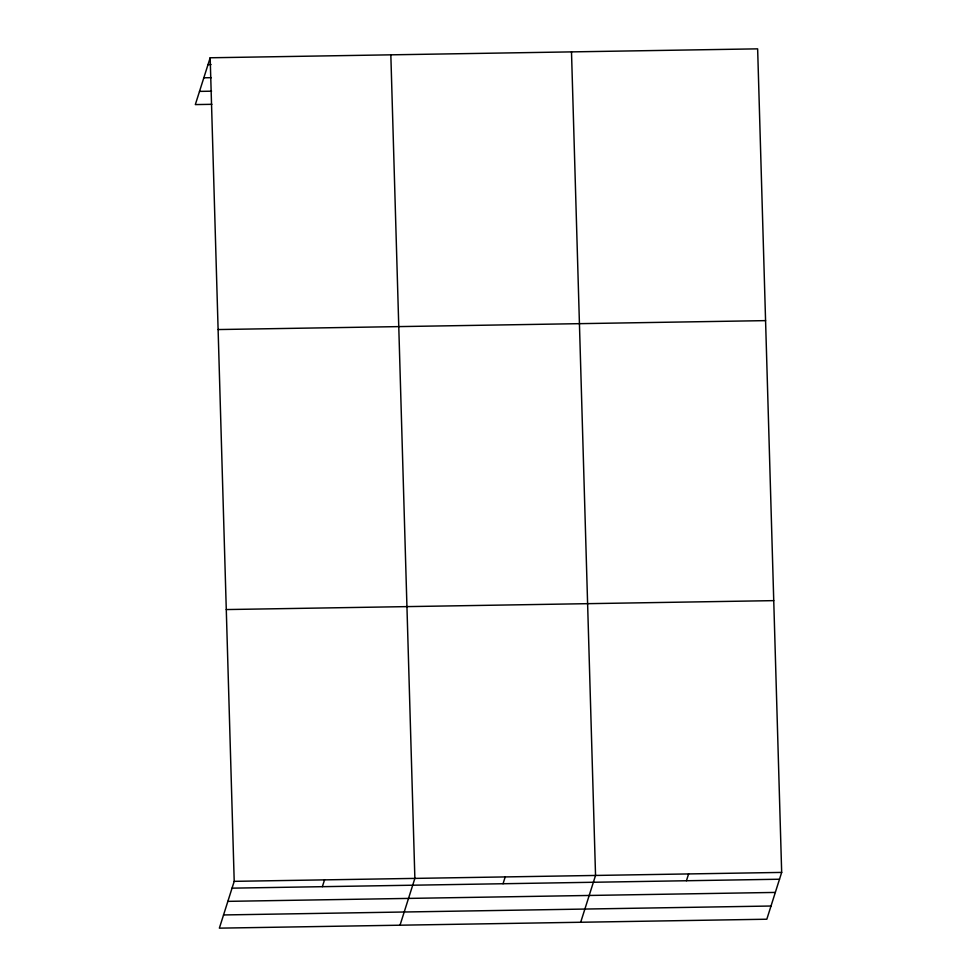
<?xml version="1.0" encoding="UTF-8"?>
<svg xmlns="http://www.w3.org/2000/svg" width="977" height="977" viewBox="0 0 977 977"><rect width="100%" height="100%" fill="white"/><g stroke="black" fill="none" stroke-linecap="round" stroke-linejoin="round"><path stroke-width="1.47" d="M210.177 57.777L234.211 881.339L219.361 928.15L766.823 919.223L781.673 872.412L757.639 48.85L210.177 57.777L195.327 104.588L211.887 104.319M322.373 886.676L324.535 879.862M400.02 925.207L414.871 878.396L390.837 54.834M503.045 883.733L505.207 876.919M580.692 922.251L595.543 875.441L571.496 51.891M686.44 880.741L688.602 873.927M208.016 64.592L211.02 64.543M203.827 77.794L211.35 77.671M199.516 91.386L211.557 91.191M218.103 329.554L765.577 320.627M226.273 609.563L773.747 600.635M234.211 881.339L781.673 872.412M232.05 888.154L779.512 879.227M227.861 901.356L775.323 892.428M223.55 914.948L771.012 906.021"/></g></svg>
